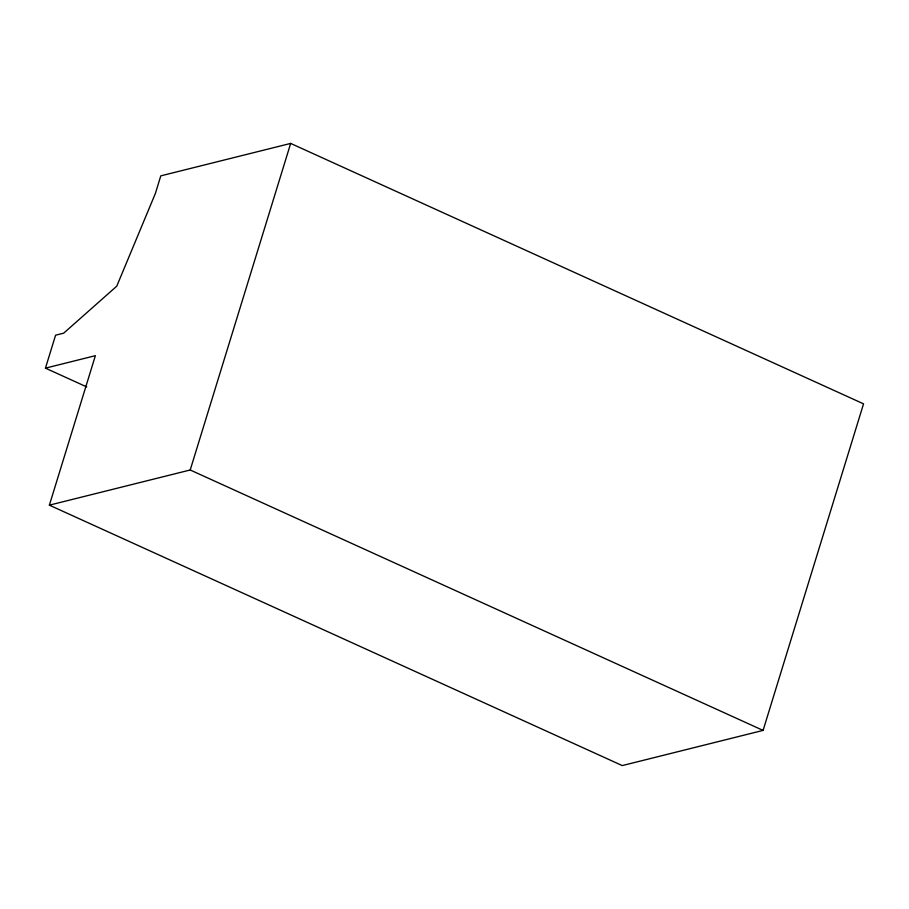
<?xml version="1.0" encoding="UTF-8"?>
<svg xmlns="http://www.w3.org/2000/svg" width="909" height="909" viewBox="0 0 909 909"><rect width="100%" height="100%" fill="white"/><g stroke="black" fill="none" stroke-linecap="round" stroke-linejoin="round"><path stroke-width="1.36" d="M45.45 368.145L55.585 335.194L63.687 333.171L116.75 286.187L155.394 193.424L160.791 175.857L290.675 143.417L863.55 403.846L763.083 730.404L622.256 765.583L49.381 505.154L95.377 355.68L45.45 368.145L86.741 386.916M49.381 505.154L190.208 469.987L290.675 143.417M190.208 469.987L763.083 730.404"/></g></svg>
